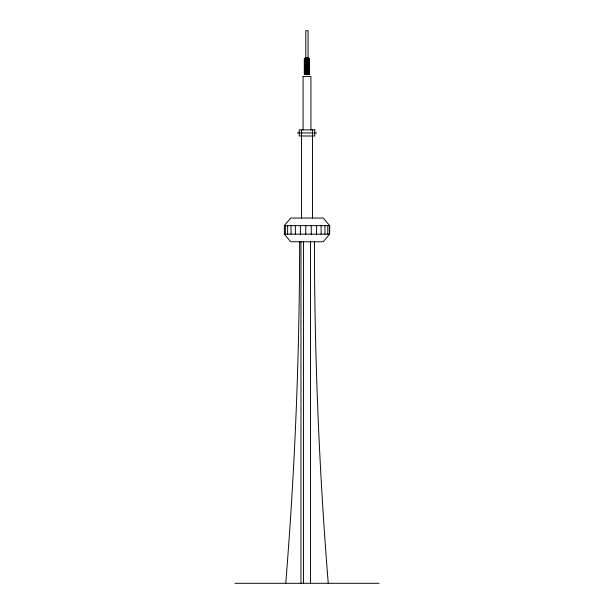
<?xml version="1.0" encoding="UTF-8"?>
<svg xmlns="http://www.w3.org/2000/svg" width="614" height="614" viewBox="0 0 614 614"><rect width="100%" height="100%" fill="white"/><g stroke="black" fill="none" stroke-linecap="round" stroke-linejoin="round"><path stroke-width="0.92" d="M306.555 57.939L306.348 74.148M306.041 58.284L305.703 74.148M305.78 57.939L305.15 59.458L305.15 74.148M304.383 59.458L305.288 57.939L304.314 59.458L304.383 74.148L304.429 59.458L305.319 57.939L308.619 57.939L309.548 59.458L309.548 74.148L304.314 74.148M284.343 225.637L290.729 218.031L323.271 218.031L329.657 225.637L329.657 234.164L323.271 241.77L290.729 241.77L284.343 234.164L284.343 225.637L329.657 225.637M304.314 59.458L309.548 59.458M303.001 76.581L310.922 76.581L310.922 129.907M297.475 132.954L316.525 132.954M284.343 234.164L329.657 234.164M234.97 583.3L379.03 583.3M309.487 59.458L308.581 57.939L309.441 59.458L309.487 74.148M308.428 57.939L309.249 59.458M308.366 57.939L309.157 59.458L309.249 74.148M308.174 57.939L308.85 59.458L308.85 74.148M307.829 57.939L308.32 59.458L308.32 74.148M307.43 57.939L307.698 74.148M306.992 57.939L307.031 74.148M329.511 225.637L329.511 234.164M329.365 225.637L329.365 234.164M327.769 225.637L327.769 234.164M324.967 225.637L324.967 234.164M321.114 225.637L321.114 234.164M316.448 225.637L316.448 234.164M312.503 129.907L312.503 218.031M311.237 225.637L311.237 234.164M310.5 241.77L310.5 583.3M308.059 57.939L308.059 30.7L305.81 30.7L305.81 57.939M305.772 225.637L305.772 234.164M305.626 59.458L305.626 74.148M304.713 74.148L304.713 59.458L305.503 57.939L304.621 59.458L304.621 74.148M303.5 241.77L303.5 583.3M303.078 76.581L303.078 129.907M301.497 129.907L301.497 218.031M300.975 241.77L300.975 583.3M300.376 225.637L300.376 234.164M295.372 225.637L295.372 234.164M291.044 225.637L291.044 234.164M287.644 225.637L287.644 234.164M285.364 225.637L285.364 234.164M299.632 241.77A3694.668 3199.677 -90 0 1 285.748 583.3M328.252 583.3A3694.591 3199.608 90 0 1 314.437 241.77M314.782 129.907L299.218 129.907L299.218 135.993L314.782 135.993L314.782 129.907"/></g></svg>
